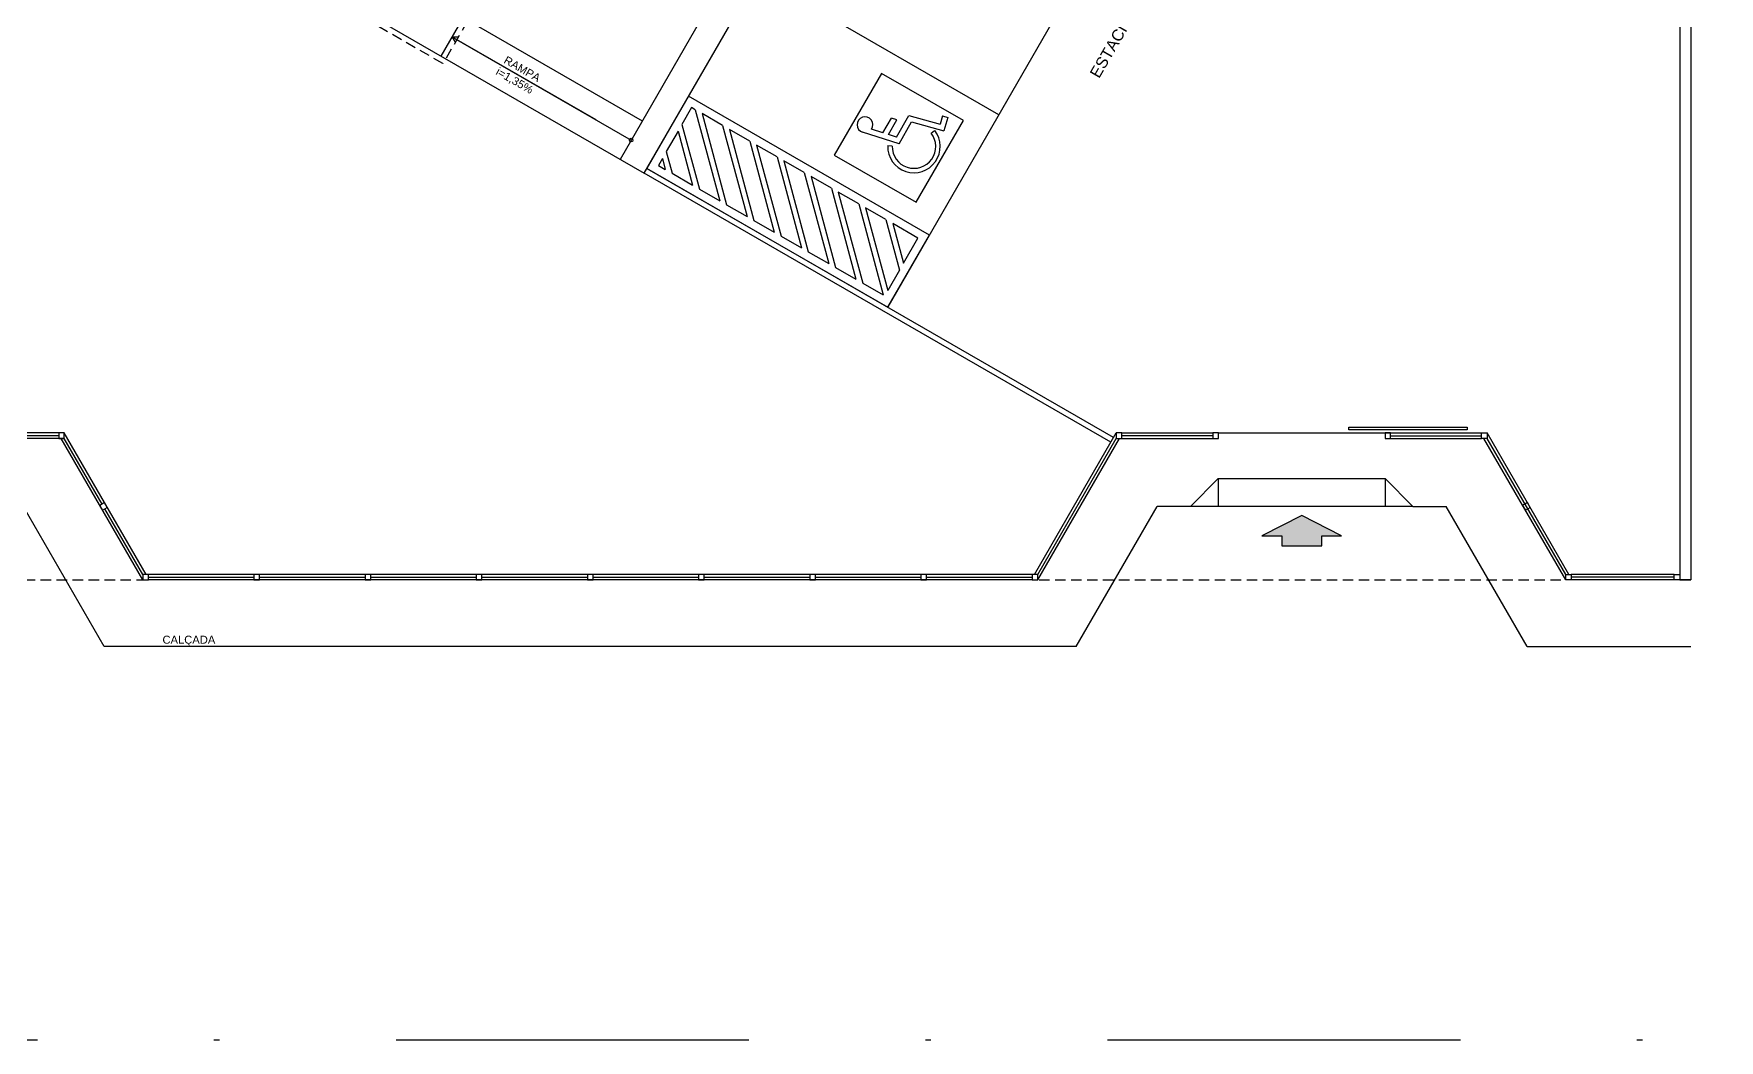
# Model space of a CAD drawing. Extents: x 247 to 523, y 32 to 113.
# Drawn here: x 471.48 to 501.81, y 31.79 to 49.91 of the extents above; entities that cross this region are included whole.
import ezdxf

# ---------------------------------------------------------------- set-up
doc = ezdxf.new("R2010")
doc.units = 0
doc.header["$LTSCALE"] = 0.005
doc.linetypes.add('DASHDOT', pattern=[25.4, 12.7, -6.35, 0, -6.35])
doc.linetypes.add('TRACEJADO_G', pattern=[0.375, 0.25, -0.125])
doc.layers.get('0').update_dxf_attribs({"linetype": 'CONTINUOUS'})
for name, color, linetype in [('A-COTAS', 1, 'CONTINUOUS'), ('A-MURO', 2, 'CONTINUOUS'), ('A-PISOS-CTEL', 2, 'TRACEJADO_G'), ('A-PISOS-NIVEL', 1, 'CONTINUOUS'), ('AR-PIS', 1, 'CONTINUOUS'), ('ARQ-PIS-VISTA', 8, 'CONTINUOUS'), ('ARQ-SMB-1_100', 1, 'CONTINUOUS'), ('ARQ-TXT-1_050', 2, 'CONTINUOUS'), ('ARQ-TXT-1_075', 2, 'CONTINUOUS'), ('PORTAL_VTA_PROX', 1, 'CONTINUOUS')]:
    doc.layers.add(name, color=color, linetype=linetype)
doc.styles.add('ESC-50-A20', font='arial.ttf', dxfattribs={"height": 0.1})

# ---------------------------------------------------------------- blocks, each defined once
blk = doc.blocks.new('Paraplegico')
for p, q in [((134, 171.8), (119.2, 239.1)), ((136.5, 206.8), (131.9, 228.1)), ((124.1, 180.5), (120.3, 187.6)), ((136.5, 206.8), (167.2, 206.8)), ((138.7, 196.8), (169.4, 196.8)), ((142, 181.8), (138.7, 196.8)), ((169.4, 196.8), (167.2, 206.8)), ((134, 171.8), (179.2, 171.8)), ((142, 181.8), (186.9, 181.8)), ((179.2, 171.8), (194.3, 113.5)), ((186.9, 181.8), (201.5, 125.6)), ((179.3, 131.3), (186.7, 128.3)), ((216.3, 129.2), (201.5, 125.6)), ((216.3, 129.2), (218.8, 119.6)), ((218.8, 119.6), (194.3, 113.5))]:
    blk.add_line(p, q)
for centre, radius, start, end in [((133, 242.1), 14.1, 265.5481, 192.3635), ((143, 146.1), 47.2, 118.7728, 337.7713), ((143, 146.1), 39.2, 118.7728, 337.7713)]:
    blk.add_arc(centre, radius, start, end)

msp = doc.modelspace()

# ---------------------------------------------------------------- hatches: boundary and pattern name
at = {"layer": 'A-COTAS'}
h = msp.add_hatch(color=251, dxfattribs=at)
h.dxf.hatch_style = 1
h.paths.add_polyline_path([(494.65385, 40.87209), (495.01313, 40.87209), (494.29457, 41.23785), (493.57601, 40.87209), (493.93529, 40.87209), (493.93529, 40.68921), (494.65385, 40.68921)])

# ---------------------------------------------------------------- linework, layer by layer
at = {"linetype": 'DASHDOT', "ltscale": 100}
msp.add_lwpolyline([(247.20363, 113.45829), (522.75009, 113.45829), (522.75009, 31.78951), (247.20363, 31.78951)], close=True, dxfattribs=at)
at = {"color": 251}
for points in [[(471.93131, 42.62442), (472.03131, 42.62442), (472.03131, 42.72442), (471.93131, 42.72442)], [(490.95783, 42.62442), (491.05783, 42.62442), (491.05783, 42.72442), (490.95783, 42.72442)], [(492.69575, 42.62442), (492.79575, 42.62442), (492.79575, 42.72442), (492.69575, 42.72442)], [(495.79457, 42.62442), (495.89457, 42.62442), (495.89457, 42.72442), (495.79457, 42.72442)], [(497.63131, 42.62442), (497.53131, 42.62442), (497.53131, 42.72442), (497.63131, 42.72442)], [(472.66964, 41.4188), (472.71964, 41.3322), (472.80624, 41.3822), (472.75624, 41.4688)], [(498.26964, 41.4188), (498.31964, 41.3322), (498.40624, 41.3822), (498.35624, 41.4688)], [(473.44457, 40.07658), (473.54457, 40.07658), (473.54457, 40.17658), (473.44457, 40.17658)], [(473.44457, 40.07658), (473.54457, 40.07658), (473.54457, 40.17658), (473.44457, 40.17658)], [(475.44457, 40.07658), (475.54457, 40.07658), (475.54457, 40.17658), (475.44457, 40.17658)], [(475.44457, 40.07658), (475.54457, 40.07658), (475.54457, 40.17658), (475.44457, 40.17658)], [(477.44457, 40.07658), (477.54457, 40.07658), (477.54457, 40.17658), (477.44457, 40.17658)], [(479.44457, 40.07658), (479.54457, 40.07658), (479.54457, 40.17658), (479.44457, 40.17658)], [(481.44457, 40.07658), (481.54457, 40.07658), (481.54457, 40.17658), (481.44457, 40.17658)], [(483.44457, 40.07658), (483.54457, 40.07658), (483.54457, 40.17658), (483.44457, 40.17658)], [(485.44457, 40.07658), (485.54457, 40.07658), (485.54457, 40.17658), (485.44457, 40.17658)], [(487.44457, 40.07658), (487.54457, 40.07658), (487.54457, 40.17658), (487.44457, 40.17658)], [(489.44457, 40.07658), (489.54457, 40.07658), (489.54457, 40.17658), (489.44457, 40.17658)], [(499.14457, 40.07658), (499.04457, 40.07658), (499.04457, 40.17658), (499.14457, 40.17658)], [(501.09457, 40.07658), (500.99457, 40.07658), (500.99457, 40.17658), (501.09457, 40.17658)]]:
    msp.add_lwpolyline(points, close=True, dxfattribs=at)
at = {"layer": 'A-MURO', "color": 251}
for p, q in [((501.09457, 90.07658), (501.09457, 40.07658)), ((501.29457, 90.07658), (501.29457, 40.07658)), ((501.09457, 40.07658), (501.29457, 40.07658)), ((501.29457, 40.07658), (501.09457, 40.07658))]:
    msp.add_line(p, q, dxfattribs=at)
at = {"layer": 'A-PISOS-CTEL', "color": 251, "linetype": 'TRACEJADO_G', "ltscale": 150}
for p, q in [((461.54457, 40.07658), (473.44457, 40.07658)), ((489.56957, 40.07658), (499.01957, 40.07658)), ((489.56957, 40.07658), (499.01957, 40.07658)), ((489.56957, 40.07658), (499.04457, 40.07658))]:
    msp.add_line(p, q, dxfattribs=at)
msp.add_lwpolyline([(471.82785, 53.41926), (480.5968, 68.6215), (487.61321, 64.57429), (478.84426, 49.37205)], close=True, dxfattribs=at)
at = {"layer": 'A-PISOS-NIVEL', "color": 251}
for p, q in [((482.46479, 47.39911), (488.21082, 57.36068)), ((492.54195, 54.86241), (486.84588, 44.98745)), ((473.99979, 52.28189), (482.46479, 47.39911)), ((488.84449, 48.45235), (484.51337, 50.95063)), ((478.51435, 50.60134), (482.4314, 48.34191)), ((479.20733, 50.20162), (478.80761, 49.50864)), ((483.5679, 50.31219), (482.03167, 47.64893)), ((479.00747, 49.85513), (482.23154, 47.99542)), ((490.86069, 42.55618), (482.46479, 47.39911)), ((490.911, 42.64331), (482.51505, 47.48625)), ((492.79457, 42.72442), (495.79457, 42.72442)), ((495.79457, 42.72442), (497.53131, 42.72442)), ((495.79457, 42.62442), (497.53131, 42.62442)), ((492.29457, 41.40118), (491.69497, 41.40118)), ((496.29457, 41.40118), (496.89417, 41.40118)), ((490.23739, 38.87658), (472.75175, 38.87658)), ((498.35175, 38.87658), (501.29457, 38.87658))]:
    msp.add_line(p, q, dxfattribs=at)
msp.add_lwpolyline([(495.14132, 42.77744), (495.14132, 42.82744), (497.27132, 42.82744), (497.27132, 42.77744), (495.14132, 42.77744)], dxfattribs=at)
at = {"layer": 'AR-PIS', "color": 251, "ltscale": 10}
for p, q in [((471.93131, 42.67442), (470.56294, 42.67442)), ((472.71294, 41.4438), (472.03131, 42.62442)), ((489.54457, 40.17658), (490.95783, 42.62442)), ((492.69575, 42.67442), (491.05783, 42.67442)), ((495.89457, 42.67442), (497.53131, 42.67442)), ((499.04457, 40.17658), (497.63131, 42.62442)), ((473.44457, 40.17658), (472.76294, 41.3572)), ((473.54457, 40.12658), (475.44457, 40.12658)), ((473.54457, 40.12658), (475.44457, 40.12658)), ((475.54457, 40.12658), (477.44457, 40.12658)), ((477.54457, 40.12658), (479.44457, 40.12658)), ((479.54457, 40.12658), (481.44457, 40.12658)), ((481.54457, 40.12658), (483.44457, 40.12658)), ((483.54457, 40.12658), (485.44457, 40.12658)), ((485.54457, 40.12658), (487.44457, 40.12658)), ((487.54457, 40.12658), (489.44457, 40.12658)), ((500.99457, 40.12658), (499.14457, 40.12658))]:
    msp.add_line(p, q, dxfattribs=at)
at = {"layer": 'ARQ-PIS-VISTA', "color": 251}
for p, q in [((483.31928, 48.58015), (483.14536, 48.27863)), ((487.59536, 46.28679), (483.26424, 48.78506)), ((483.38527, 48.54208), (483.31928, 48.58015)), ((483.38527, 48.54208), (483.82516, 46.90303)), ((483.14536, 48.27863), (483.45765, 47.11501)), ((483.87528, 48.25943), (483.50778, 48.47142)), ((483.50778, 48.47142), (483.94766, 46.83236)), ((483.87528, 48.25943), (484.31517, 46.62038)), ((483.0747, 48.15613), (482.86271, 47.78862)), ((483.0747, 48.15613), (483.33515, 47.18567)), ((484.36529, 47.97679), (483.99779, 48.18877)), ((483.99779, 48.18877), (484.43767, 46.54972)), ((484.36529, 47.97679), (484.80518, 46.33773)), ((482.79205, 47.66612), (482.7197, 47.54068)), ((482.79205, 47.66612), (482.84513, 47.46832)), ((482.86271, 47.78862), (482.96764, 47.39766)), ((484.8553, 47.69414), (484.4878, 47.90612)), ((484.4878, 47.90612), (484.92768, 46.26707)), ((484.8553, 47.69414), (485.29519, 46.05508)), ((485.34531, 47.41149), (484.97781, 47.62348)), ((484.97781, 47.62348), (485.41769, 45.98442)), ((482.7197, 47.54068), (482.84513, 47.46832)), ((482.96764, 47.39766), (483.33515, 47.18567)), ((485.34531, 47.41149), (485.7852, 45.77244)), ((485.83533, 47.12884), (485.46782, 47.34083)), ((485.46782, 47.34083), (485.9077, 45.70177)), ((483.45765, 47.11501), (483.82516, 46.90303)), ((485.83533, 47.12884), (486.27521, 45.48979)), ((486.32534, 46.8462), (485.95783, 47.05818)), ((485.95783, 47.05818), (486.39771, 45.41913)), ((483.94766, 46.83236), (484.31517, 46.62038)), ((486.32534, 46.8462), (486.76522, 45.20714)), ((486.81535, 46.56355), (486.44784, 46.77553)), ((486.44784, 46.77553), (486.84674, 45.28916)), ((484.43767, 46.54972), (484.80518, 46.33773)), ((486.81535, 46.56355), (487.05873, 45.65667)), ((487.39048, 46.2318), (486.93785, 46.49289)), ((486.93785, 46.49289), (487.12939, 45.77917)), ((484.92768, 46.26707), (485.29519, 46.05508)), ((487.12939, 45.77917), (487.39048, 46.2318)), ((485.41769, 45.98442), (485.7852, 45.77244)), ((485.9077, 45.70177), (486.27521, 45.48979)), ((487.05873, 45.65667), (486.84674, 45.28916)), ((486.39771, 45.41913), (486.76522, 45.20714)), ((492.29457, 41.40118), (492.79457, 41.90118)), ((492.79457, 41.90118), (495.79457, 41.90118)), ((492.79457, 41.90118), (492.79457, 41.40118)), ((495.79457, 41.90118), (495.79457, 41.40118)), ((495.79457, 41.90118), (496.29457, 41.40118))]:
    msp.add_line(p, q, dxfattribs=at)
for points in [[(481.59999, 48.35971), (479.00747, 49.85513), (479.1263, 49.85437)], [(481.59999, 48.35971), (479.00747, 49.85513), (479.06762, 49.75265)], [(496.29457, 41.40118), (492.29457, 41.40118)]]:
    msp.add_lwpolyline(points, dxfattribs=at)
for points in [[(487.35771, 46.87547), (488.20712, 48.34806), (486.73454, 49.19747), (485.88513, 47.72489)], [(483.26424, 48.78506), (482.51475, 47.48573), (486.84588, 44.98745), (487.59536, 46.28679)]]:
    msp.add_lwpolyline(points, close=True, dxfattribs=at)
msp.add_circle((482.23154, 47.99542), 0.0321, dxfattribs=at)
at = {"layer": 'ARQ-SMB-1_100', "color": 251}
msp.add_lwpolyline([(494.65385, 40.87209), (495.01313, 40.87209), (494.29457, 41.23785), (493.57601, 40.87209), (493.93529, 40.87209), (493.93529, 40.68921), (494.65385, 40.68921), (494.65385, 40.87209)], dxfattribs=at)
at = {"layer": 'PORTAL_VTA_PROX', "color": 251}
for p, q in [((472.03131, 42.72442), (468.99457, 42.72442)), ((472.03131, 42.62442), (468.99457, 42.62442)), ((473.44457, 40.07658), (471.97357, 42.62442)), ((473.5023, 40.17658), (472.03131, 42.72442)), ((489.48683, 40.17658), (490.95783, 42.72442)), ((489.54457, 40.07658), (491.01557, 42.62442)), ((491.05783, 42.72442), (492.69575, 42.72442)), ((491.05783, 42.62442), (492.69575, 42.62442)), ((499.04457, 40.07658), (497.57357, 42.62442)), ((499.1023, 40.17658), (497.63131, 42.72442)), ((472.75175, 38.87658), (471.30962, 41.37442)), ((490.23739, 38.87658), (491.69497, 41.40118)), ((498.35175, 38.87658), (496.89417, 41.40118)), ((489.44457, 40.17658), (473.54457, 40.17658)), ((489.44457, 40.07658), (473.54457, 40.07658)), ((500.99457, 40.17658), (499.14457, 40.17658)), ((500.99457, 40.07658), (499.14457, 40.07658))]:
    msp.add_line(p, q, dxfattribs=at)

# ---------------------------------------------------------------- block references
at = {"layer": 'ARQ-PIS-VISTA', "color": 251, "xscale": 0.01, "yscale": 0.01, "zscale": 0.01, "rotation": 60.02279565092205}
msp.add_blockref('Paraplegico', (487.86937, 45.91073), dxfattribs=at)

# ---------------------------------------------------------------- texts
at = {"layer": 'ARQ-TXT-1_050', "color": 251, "insert": (489.90098, 48.20788), "char_height": 0.2048, "attachment_point": 1, "rotation": 60.022798, "style": 'ESC-50-A20'}
msp.add_mtext_dynamic_manual_height_columns('\\pi1.1404;ESTACIONAMENTO       ', width=4.4606405, gutter_width=1, heights=[0], dxfattribs=at)
at = {"layer": 'ARQ-TXT-1_075', "color": 251, "style": 'ESC-50-A20'}
msp.add_text('CALÇADA ', height=0.144, dxfattribs=at).set_placement((473.79872, 38.92931))
at = {"layer": 'ARQ-TXT-1_075', "color": 251, "char_height": 0.144, "attachment_point": 1, "rotation": 330.113962, "style": 'ESC-50-A20'}
for s, insert in [('\\pi1.2216;RAMPA', (478.93766, 50.12567)), ('i=1,35%', (479.85411, 49.31113))]:
    msp.add_mtext_dynamic_manual_height_columns(s, width=3.1430522, gutter_width=0.5, heights=[0], dxfattribs=dict(at, insert=insert))

doc.saveas('drawing.dxf')
